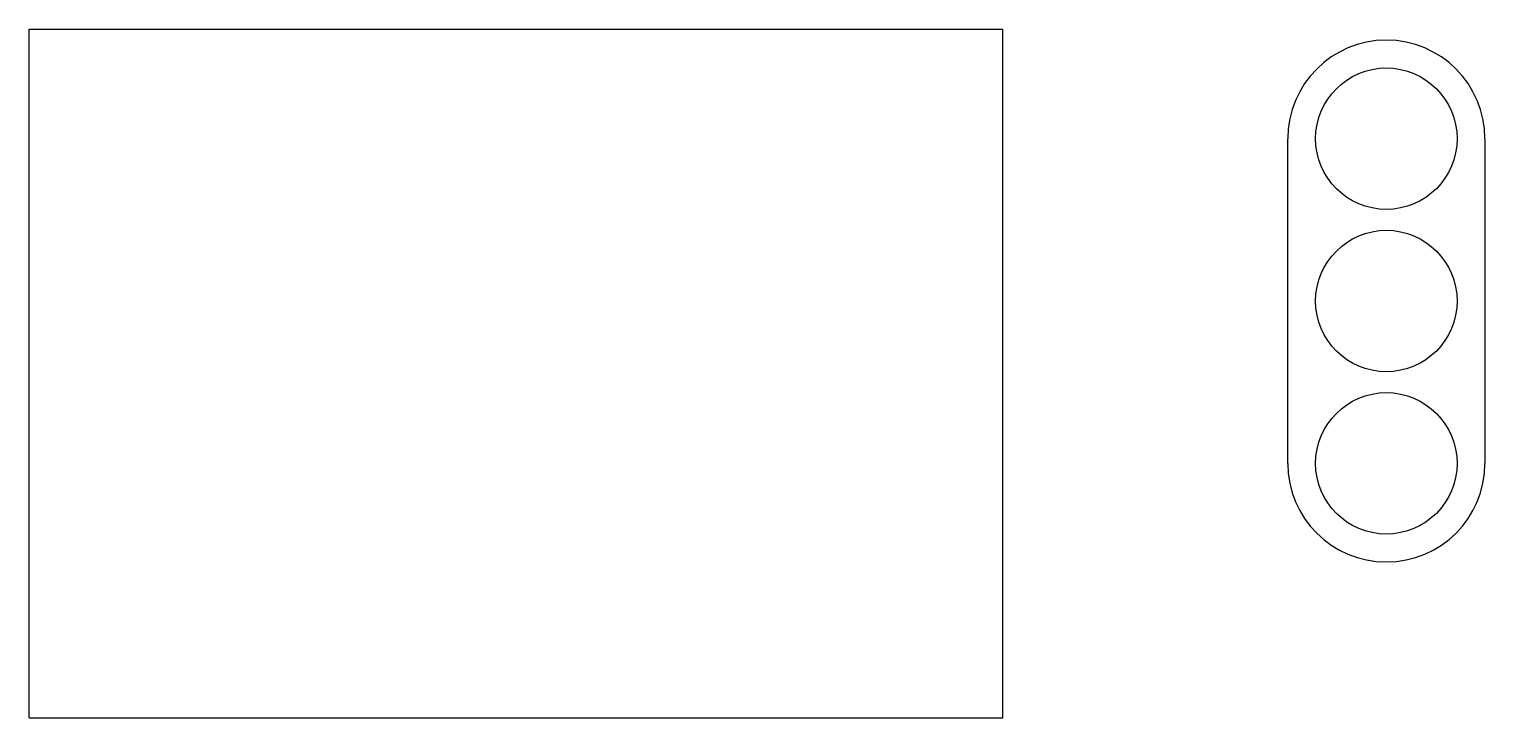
# Model space of a CAD drawing. Header units: millimetres. Extents: x 0 to 628, y 0 to 297.
import ezdxf

# ---------------------------------------------------------------- set-up
doc = ezdxf.new("R2010")
doc.units = ezdxf.units.MM
doc.header["$LTSCALE"] = 23.1
doc.layers.add('PODKLADKA_3_DXF_CONTINUOUS_LINE', color=7, linetype='CONTINUOUS')
doc.layers.add('PODKLADKA_3_DXF_FORMAT', color=7, linetype='CONTINUOUS')

msp = doc.modelspace()

# ---------------------------------------------------------------- linework, layer by layer
at = {"layer": 'PODKLADKA_3_DXF_CONTINUOUS_LINE', "color": 7, "linetype": 'CONTINUOUS'}
for p, q in [((542.91, 109.75), (542.91, 249.75)), ((627.91, 249.75), (627.91, 109.75))]:
    msp.add_line(p, q, dxfattribs=at)
for centre in [(585.41, 249.75), (585.41, 179.75), (585.41, 109.75)]:
    msp.add_circle(centre, 30.5, dxfattribs=at)
for centre, start, end in [((585.41, 249.75), 0, 180), ((585.41, 109.75), 180, 360)]:
    msp.add_arc(centre, 42.5, start, end, dxfattribs=at)
at = {"layer": 'PODKLADKA_3_DXF_FORMAT', "color": 7, "linetype": 'CONTINUOUS'}
for p, q in [((0, 0), (0, 297)), ((0, 297), (420, 297)), ((420, 0), (420, 297)), ((0, 0), (420, 0))]:
    msp.add_line(p, q, dxfattribs=at)

doc.saveas('drawing.dxf')
